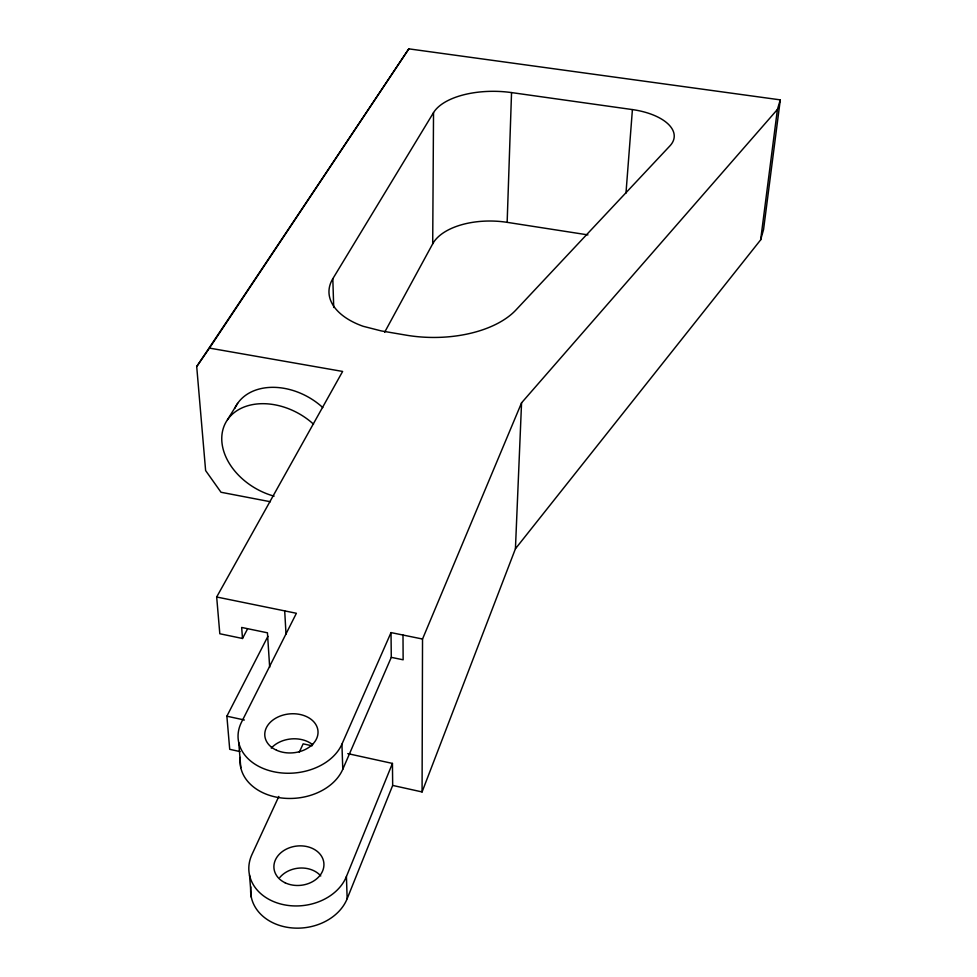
<?xml version="1.0" encoding="UTF-8"?>
<svg xmlns="http://www.w3.org/2000/svg" width="977" height="977" viewBox="0 0 977 977"><rect width="100%" height="100%" fill="white"/><g stroke="black" fill="none" stroke-linecap="round" stroke-linejoin="round"><path stroke-width="1.47" d="M347.788 753.621L392.436 763.416L392.681 785.423L422.076 791.944L422.528 639.031L521.559 402.829L777.411 109.461L780.293 99.874L408.826 48.85L196.707 366.558L205.622 470.572L221.01 492.261L270.421 501.738M384.608 332.314L432.701 243.823L433.532 112.624A64.726 31.093 1.4 0 1 511.545 92.583L632.412 109.583A51.976 25.036 3.4 0 1 669.941 145.866L515.88 310.051A93.23 51.256 0.4 0 1 406.188 335.16L381.286 330.922L363.175 326.294A74.423 41.083 -0.1 0 1 332.815 278.726L433.532 112.624M432.701 243.823A61.685 33.059 1.5 0 1 507.148 222.341L511.545 92.583M422.076 791.944L515.429 548.769L521.559 402.829M625.976 193.141L632.412 109.583M515.429 548.769L760.643 239.866L777.411 109.461M780.293 99.874L763.538 229.644L760.643 239.866M250.845 886.872A49.644 39.52 -7 0 0 289.998 927.71A49.644 39.52 -7 0 0 347.165 898.718L392.681 785.423M347.165 898.718L346.42 876.54L392.436 763.416M240.354 757.419A52.77 39.202 -5.4 0 0 281.828 798.014A52.77 39.202 -5.4 0 0 342.78 769.278L391.288 657.35L391.02 632.595L422.528 639.031M342.78 769.278L341.926 744.156L391.02 632.595M278.836 796.414L251.968 854.509A50.181 39.495 -6.6 0 0 282.316 904.397A50.181 39.495 -6.6 0 0 346.42 876.54M299.304 752.143L303.139 743.839L312.066 745.805M240.073 751.606L229.717 749.31L226.872 716.19L267.93 636.308M196.707 366.558L209.457 348.093L342.622 371.443L216.674 596.996L219.813 633.755L242.504 638.482L247.474 629.066M227.507 419.707L237.619 403.403M209.457 348.093L408.826 48.85M507.148 222.341L587.934 234.895M216.674 596.996L296.385 613.275L241.49 722.247A53.381 39.104 -5.2 0 0 273.548 771.696A53.381 39.104 -5.2 0 0 341.926 744.156M391.288 657.35L403.135 659.805L403 635.05M226.872 716.19L244.384 720M238.742 742.532L240.782 767.678M249.501 875.013L251.309 897.216M242.504 638.482L241.661 627.454L267.442 632.803L269.676 667.303M284.698 610.881L286.017 634.122M332.815 278.726L333.719 307.486M271.264 748.113A26.379 19.601 -5.4 0 1 312.701 744.73M279.849 877.444A24.816 19.76 -6.9 0 1 320.774 875.954M274.097 496.157A59.218 43.208 29.2 0 1 225.76 422.528A59.218 43.208 29.2 0 1 313.519 424.177M234.822 408.313A58.547 43.086 29.3 0 1 322.789 407.58M285.04 882.744A25.084 19.735 -6.6 0 0 323.888 865.854A25.084 19.735 -6.6 0 0 287.836 848.415A25.084 19.735 -6.6 0 0 285.04 882.744M276.564 750.238A26.684 19.54 -5.2 0 0 317.977 733.556A26.684 19.54 -5.2 0 0 279.654 716.275A26.684 19.54 -5.2 0 0 276.564 750.238"/></g></svg>
